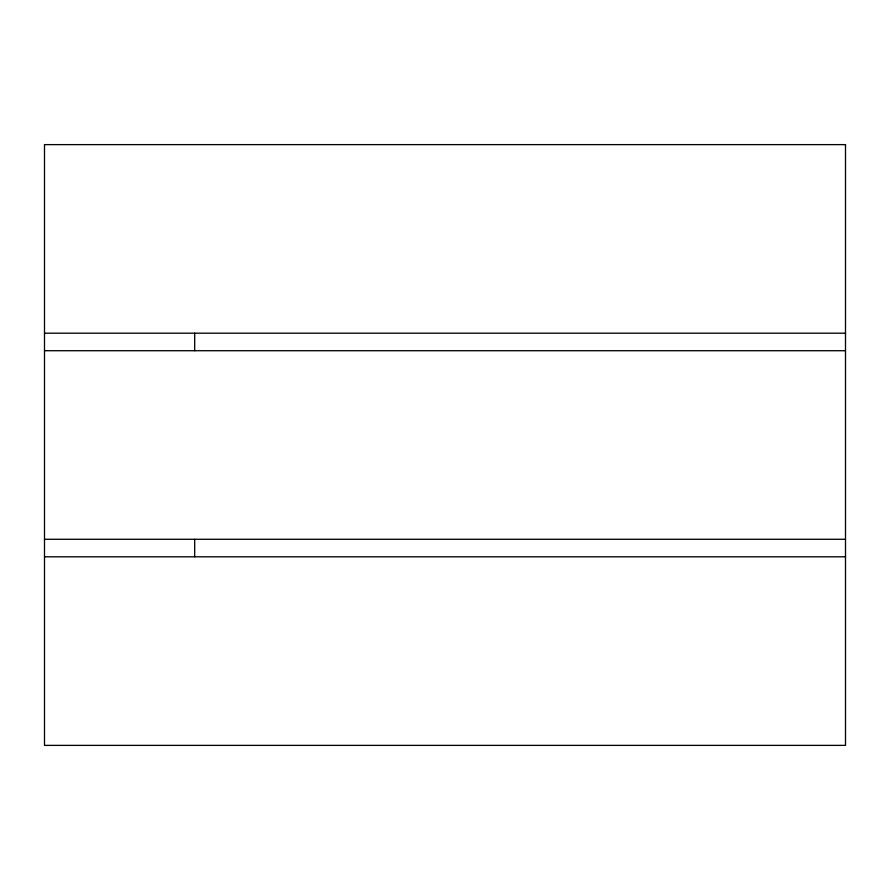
<?xml version="1.0" encoding="UTF-8"?>
<svg xmlns="http://www.w3.org/2000/svg" width="890" height="890" viewBox="0 0 890 890"><rect width="100%" height="100%" fill="white"/><g stroke="black" fill="none" stroke-linecap="round" stroke-linejoin="round"><path stroke-width="1.33" d="M44.5 333.194L845.5 333.194M44.5 350.716L845.5 350.716M44.5 539.284L845.5 539.284M44.5 556.806L845.5 556.806M194.688 333.194L194.688 350.716M194.688 539.284L194.688 556.806M845.5 144.625L44.5 144.625L44.5 745.375L845.5 745.375L845.5 144.625"/></g></svg>
